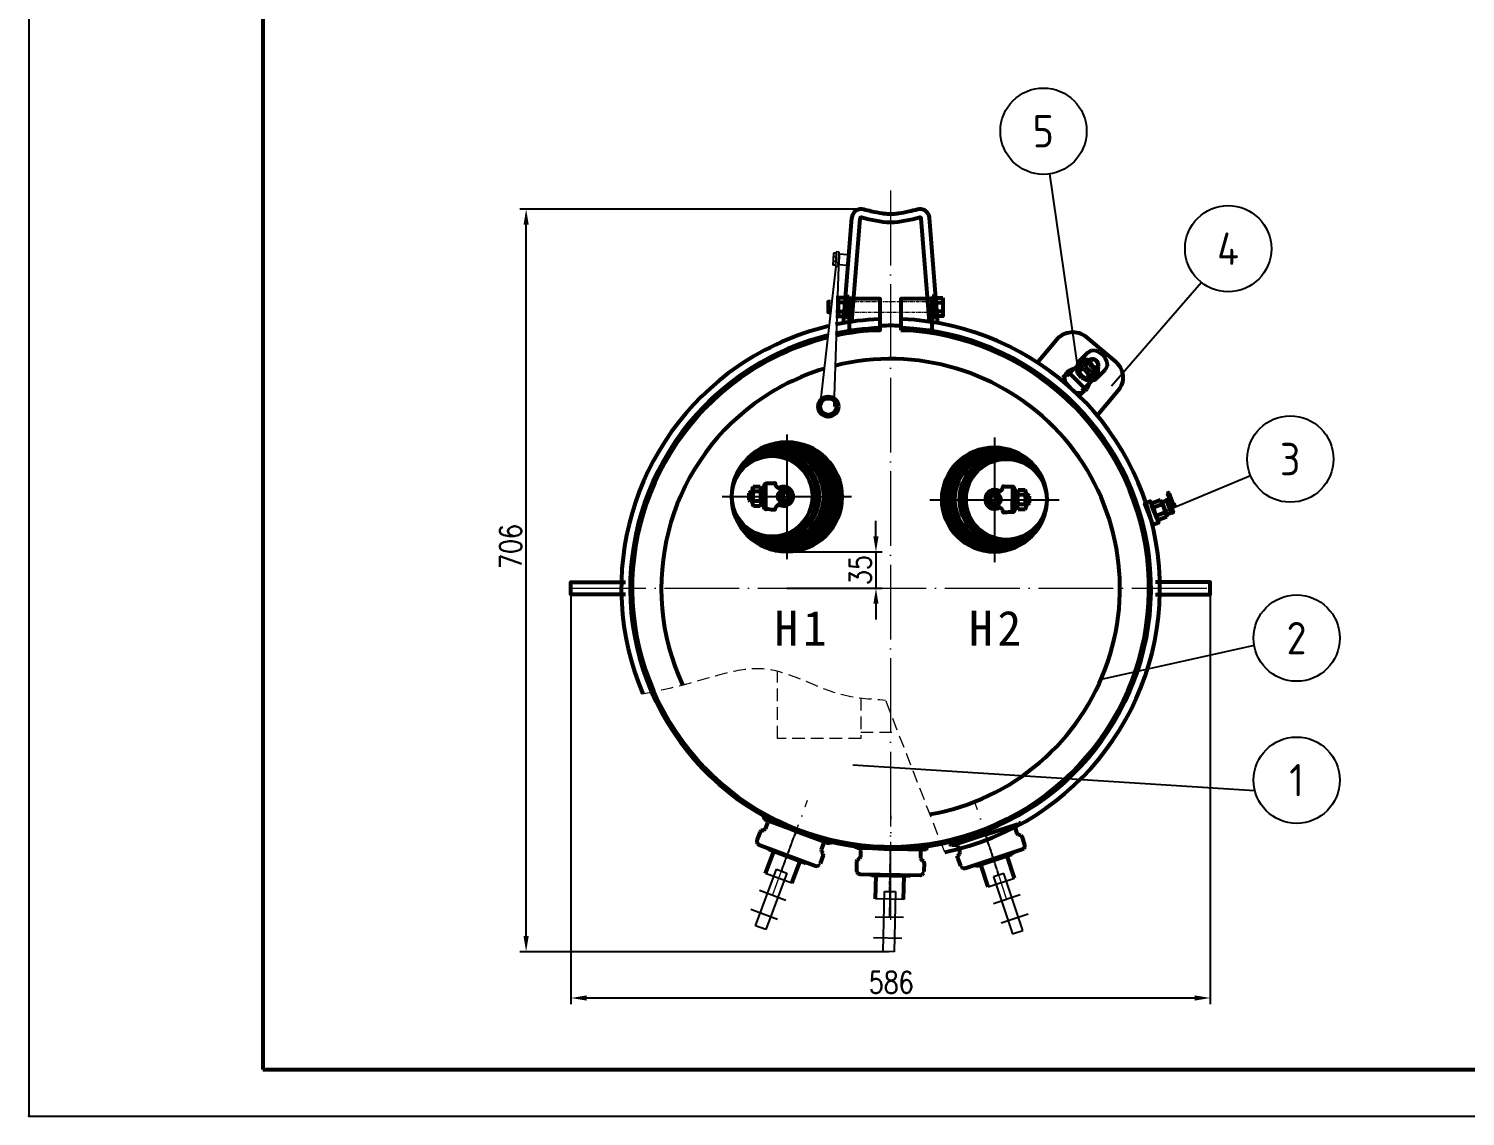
# Model space of a CAD drawing. Header units: millimetres. Extents: x 119255 to 123044, y -8474 to -5405.
# Drawn here: x 119255 to 120640, y -8474 to -7426 of the extents above; entities that cross this region are included whole.
import ezdxf
from ezdxf.enums import TextEntityAlignment as Align

# ---------------------------------------------------------------- set-up
doc = ezdxf.new("R2010")
doc.units = ezdxf.units.MM
doc.header["$LTSCALE"] = 3
for name, pattern in [('ACAD_ISO04W100', [30, 24, -3, 0, -3]), ('ACISOTGL', [3, 2, -1]), ('CENTER', [2, 1.25, -0.25, 0.25, -0.25]), ('DASHDOT', [0.55, 0.5, -0.025, 0, -0.025])]:
    doc.linetypes.add(name, pattern=pattern)
for name, color, linetype in [('2', 3, 'Continuous'), ('A', 3, 'Continuous'), ('B', 2, 'Continuous'), ('C', 1, 'DASHDOT'), ('PL', 5, 'Continuous'), ('S', 254, 'Continuous')]:
    doc.layers.add(name, color=color, linetype=linetype)
for name, color, linetype, lineweight in [('图层1', 1, 'CENTER', 13), ('标注、文本', 3, 'Continuous', 25), ('粗实线', 4, 'Continuous', 53)]:
    doc.layers.add(name, color=color, linetype=linetype, lineweight=lineweight)
doc.styles.add('ST_WIN', font='isocp2.shx', dxfattribs={"bigfont": 'hzdxfst.shx'})
doc.styles.get("Standard").update_dxf_attribs({"font": 'txt', "bigfont": 'gbcbig.shx'})
doc.styles.add('TH_GBDIM', font='romans.shx', dxfattribs={"width": 0.8, "bigfont": 'gbcbig.shx'})
doc.dimstyles.new('TH_GBDIM1', dxfattribs={"dimscale": 3, "dimtxt": 3.5, "dimasz": 2.5, "dimexe": 2, "dimexo": 0, "dimgap": 1.5, "dimtad": 1, "dimdec": 1, "dimzin": 0, "dimdsep": 46, "dimtxsty": 'TH_GBDIM', "dimcen": 2.5, "dimclrd": 3, "dimclre": 256, "dimclrt": 2, "dimadec": 0, "dimazin": 0, "dimtfac": 0.714286, "dimtdec": 1, "dimtmove": 0, "dimatfit": 3, "dimfxl": 0, "dimtzin": 0, "dimlwd": -1, "dimlwe": -1, "dimarcsym": 0})

# ---------------------------------------------------------------- blocks, each defined once
blk = doc.blocks.new('*D4')
at = {"layer": 'Defpoints', "color": 0}
for p in [(119777.7, -7965.4), (120393.7, -7971.4), (120393.7, -8360.2)]:
    blk.add_point(p, dxfattribs=at)
at = {"layer": '标注、文本'}
for p, q in [((119777.7, -7965.4), (119777.7, -8366.2)), ((120393.7, -7971.4), (120393.7, -8366.2))]:
    blk.add_line(p, q, dxfattribs=at)
at = {"layer": '标注、文本', "color": 3}
blk.add_line((119792.7, -8360.2), (120378.7, -8360.2), dxfattribs=at)
for points in [[(119792.7, -8357.7), (119792.7, -8362.7), (119777.7, -8360.2)], [(120378.7, -8357.7), (120378.7, -8362.7), (120393.7, -8360.2)]]:
    blk.add_solid(points, dxfattribs=at)
at = {"layer": '标注、文本', "color": 2, "insert": (120086.3, -8345.2), "char_height": 21, "attachment_point": 5, "style": 'TH_GBDIM'}
blk.add_mtext('586', dxfattribs=at)
blk = doc.blocks.new('*D1')
at = {"layer": 'Defpoints', "color": 0}
for p in [(119734.5, -7600.1), (120057.3, -7600.1), (120084, -8315.6)]:
    blk.add_point(p, dxfattribs=at)
at = {"layer": '标注、文本'}
for p, q in [((120057.3, -7600.1), (119728.5, -7600.1)), ((120084, -8315.6), (119728.5, -8315.6))]:
    blk.add_line(p, q, dxfattribs=at)
at = {"layer": '标注、文本', "color": 3}
blk.add_line((119734.5, -8300.6), (119734.5, -7615.1), dxfattribs=at)
for points in [[(119732, -7615.1), (119737, -7615.1), (119734.5, -7600.1)], [(119732, -8300.6), (119737, -8300.6), (119734.5, -8315.6)]]:
    blk.add_solid(points, dxfattribs=at)
at = {"layer": '标注、文本', "color": 2, "insert": (119719.5, -7925.2), "char_height": 21, "attachment_point": 5, "rotation": 90, "style": 'TH_GBDIM'}
blk.add_mtext('706', dxfattribs=at)
blk = doc.blocks.new('*D9')
at = {"layer": 'Defpoints', "color": 0}
for p in [(119985.7, -7930.4), (119985.7, -7965.4), (120071.6, -7965.4)]:
    blk.add_point(p, dxfattribs=at)
at = {"layer": '标注、文本', "color": 3}
for p, q in [((120071.6, -7915.4), (120071.6, -7900.4)), ((120071.6, -7930.4), (120071.6, -7965.4)), ((120071.6, -7980.4), (120071.6, -7995.4))]:
    blk.add_line(p, q, dxfattribs=at)
at = {"layer": '标注、文本'}
for p, q in [((119985.7, -7930.4), (120077.6, -7930.4)), ((119985.7, -7965.4), (120077.6, -7965.4))]:
    blk.add_line(p, q, dxfattribs=at)
at = {"layer": '标注、文本', "color": 3}
for points in [[(120069.1, -7915.4), (120074.1, -7915.4), (120071.6, -7930.4)], [(120069.1, -7980.4), (120074.1, -7980.4), (120071.6, -7965.4)]]:
    blk.add_solid(points, dxfattribs=at)
at = {"layer": '标注、文本', "color": 2, "insert": (120056.6, -7947.9), "char_height": 21, "attachment_point": 5, "rotation": 90, "style": 'TH_GBDIM'}
blk.add_mtext('35', dxfattribs=at)
blk = doc.blocks.new('A$Cd280488e')
for p, q in [((-7, -99), (-5.9, -41)), ((-5.9, -41), (4.6, -41.2)), ((4.6, -41.2), (3.5, -99.2)), ((12.6, -48.8), (-14.4, -48.3)), ((-14.8, -65.5), (12.5, -66)), ((-16.6, -85.5), (10.7, -86)), ((3.5, -99.2), (-7, -99))]:
    blk.add_line(p, q)
at = {"layer": 'B'}
for p, q in [((-35.4, 2.5), (-34.3, 1)), ((-34.3, 1), (-32.5, 0.6)), ((-32.5, 0.6), (-23.3, 0.4)), ((-29.6, -0.2), (-31.4, 0.6)), ((-28.9, -1.6), (-29.6, -0.2)), ((-0.3, -16.8), (-0.2, -13.1)), ((-0.2, -11), (-0.1, -7.3)), ((-0.2, -12.4), (-0.2, -11.7)), ((-0.1, -5.1), (0, -1.5)), ((-0.1, -6.6), (-0.1, -5.8)), ((-0.5, -28.8), (-0.4, -24.8)), ((-0.4, -22.6), (-0.3, -19)), ((-0.4, -24.1), (-0.4, -23.4)), ((-0.3, -18.3), (-0.3, -17.5)), ((31.7, -23.6), (32.1, -21.8)), ((-0.7, -36.2), (-0.6, -35.4)), ((-0.7, -40.5), (-0.7, -36.9)), ((-0.6, -30.3), (-0.5, -29.6)), ((-0.6, -34.7), (-0.6, -31))]:
    blk.add_line(p, q, dxfattribs=at)
at = {"layer": '标注、文本', "color": 1, "linetype": 'ACAD_ISO04W100', "lineweight": 15}
blk.add_line((-1.1, -65.2), (0.5, 31.8), dxfattribs=at)
at = {"layer": '粗实线', "ltscale": 2}
for p, q in [((0, 0), (-32.5, 0.5)), ((0, 0), (32.5, -0.6)), ((34.4, -0.3), (35.5, 1.2)), ((-32.7, -12.2), (-32.9, -20.6)), ((-32.3, -10.7), (-32.7, -12.2)), ((-30.8, -10), (-32.3, -10.7)), ((-30.8, -10), (-29.7, -9.3)), ((-29.7, -9.3), (-29, -7.9)), ((-28.9, -1.6), (-29, -7.9)), ((28.8, -2.7), (28.7, -8.9)), ((28.7, -8.9), (29.4, -10.4)), ((29.6, -1.3), (28.8, -2.7)), ((29.4, -10.4), (30.5, -11.2)), ((31.4, -0.6), (29.6, -1.3)), ((31.9, -11.9), (30.5, -11.2)), ((32.3, -13.4), (31.9, -11.9)), ((32.3, -13.4), (32.1, -21.8)), ((32.5, -0.6), (34.4, -0.3)), ((-32.9, -20.6), (-32.5, -22.4)), ((-32.5, -22.4), (-31.1, -23.9)), ((-31.1, -23.9), (-29.3, -24.3)), ((-29.3, -24.3), (28.4, -25.4)), ((-19.8, -24.5), (-19.1, -25.2)), ((-19.1, -25.2), (-18.4, -25.6)), ((17.4, -26.3), (-18.4, -25.6)), ((-14.4, -48.3), (-14, -25.7)), ((12.6, -48.8), (13, -26.2)), ((17.4, -26.3), (18.2, -25.9)), ((18.2, -25.9), (18.9, -25.2)), ((28.4, -25.4), (30.2, -25.1)), ((30.2, -25.1), (31.7, -23.6))]:
    blk.add_line(p, q, dxfattribs=at)

msp = doc.modelspace()

# ---------------------------------------------------------------- linework, layer by layer
at = {"layer": 'A'}
for p, q in [((120266.78, -7756.81), (120239.06, -7566.24)), ((120298.65, -7770.32), (120385.12, -7670.76)), ((120341.06, -7895.03), (120432.47, -7856.78))]:
    msp.add_line(p, q, dxfattribs=at)
for centre in [(120233.07, -7525.09), (120411.07, -7638.27), (120470.92, -7840.97), (120477.07, -8013.48), (120477.07, -8150.35)]:
    msp.add_circle(centre, 41.58, dxfattribs=at)
at = {"layer": 'C'}
for p, q in [((119985.72, -7817.18), (119985.72, -7937.71)), ((120185.72, -7820.12), (120185.72, -7940.65)), ((120048.03, -7877.44), (119923.4, -7877.44)), ((120123.4, -7880.38), (120248.03, -7880.38))]:
    msp.add_line(p, q, dxfattribs=at)
at = {"layer": 'PL', "color": 7, "ltscale": 0.5}
for p, q in [((120033.34, -7641.43), (120032.62, -7655.1)), ((120036.09, -7641.57), (120033.34, -7641.43)), ((120035.38, -7655.24), (120036.09, -7641.57)), ((120030.59, -7642.57), (120029.99, -7654.06)), ((120032.67, -7654.21), (120029.99, -7654.06)), ((120032.85, -7650.75), (120030.17, -7650.61)), ((120033.09, -7646.17), (120030.41, -7646.02)), ((120033.27, -7642.71), (120030.59, -7642.57)), ((120032.62, -7655.1), (120035.38, -7655.24)), ((120035.3, -7653.41), (120035.81, -7643.78)), ((120035.76, -7653.91), (120035.3, -7653.41)), ((120036.31, -7643.32), (120035.76, -7653.91)), ((120043.94, -7654.34), (120035.76, -7653.91)), ((120035.81, -7643.78), (120036.31, -7643.32)), ((120036.31, -7643.32), (120044.5, -7643.75)), ((120044.5, -7643.75), (120043.94, -7654.34)), ((120044.81, -7653.9), (120043.94, -7654.34)), ((120044.5, -7643.75), (120045.31, -7644.28)), ((120044.81, -7653.9), (120045.31, -7644.28)), ((120021.13, -7783.84), (120017.71, -7791.12)), ((120017.71, -7791.12), (120022.3, -7797.72)), ((120029.14, -7783.17), (120021.13, -7783.84)), ((120033.73, -7789.77), (120029.14, -7783.17)), ((120030.31, -7797.04), (120033.73, -7789.77)), ((120022.3, -7797.72), (120030.31, -7797.04))]:
    msp.add_line(p, q, dxfattribs=at)
for centre, radius in [((120025.71, -7790.43), 8.7), ((120025.72, -7790.44), 6.96)]:
    msp.add_circle(centre, radius, dxfattribs=at)
at = {"layer": '图层1'}
for p, q in [((120075.72, -7705.94), (120075.72, -7716.62)), ((120095.72, -7705.94), (120095.72, -7716.62))]:
    msp.add_line(p, q, dxfattribs=at)
for points in [[(120125.72, -7689.44), (120045.72, -7689.44)], [(120045.72, -7699.44), (120125.72, -7699.44)]]:
    msp.add_lwpolyline(points, dxfattribs=at)
msp.add_arc((120085.72, -7997.44), 285, 87.98921, 92.01079, dxfattribs=at)
at = {"layer": '标注、文本'}
for p, q in [((119255.17, -5794.75), (119255.17, -8474.14)), ((120017.41, -7793.06), (120033.34, -7655.14)), ((120035.38, -7655.24), (120031.06, -7790.46)), ((120436.13, -8020.73), (120288.51, -8053.29)), ((120436.81, -8160.75), (120049.41, -8135.87)), ((119255.17, -8474.14), (123044.2, -8474.14))]:
    msp.add_line(p, q, dxfattribs=at)
at = {"layer": '标注、文本', "color": 1, "linetype": 'ACAD_ISO04W100', "lineweight": 15}
for p, q in [((120085.72, -7582.35), (120085.72, -8300)), ((119777.72, -7965.44), (120393.72, -7965.44))]:
    msp.add_line(p, q, dxfattribs=at)
at = {"layer": '标注、文本'}
msp.add_point((119255.17, -8474.14), dxfattribs=at)
at = {"layer": '粗实线'}
for p, q in [((119480.7, -5839.86), (119480.7, -8429.03)), ((119480.7, -8429.03), (122999.1, -8429.03))]:
    msp.add_line(p, q, dxfattribs=at)
at = {"layer": '粗实线', "ltscale": 2}
for p, q in [((120040.24, -7709.96), (120048.28, -7608.43)), ((120040.24, -7709.96), (120048.28, -7608.43)), ((120048.36, -7708.65), (120056.25, -7609.13)), ((120123.08, -7708.65), (120115.19, -7609.13)), ((120131.2, -7709.96), (120123.16, -7608.43)), ((120275.81, -7738.31), (120279.34, -7736.19)), ((120279.34, -7736.19), (120283.34, -7736.43)), ((120283.34, -7736.43), (120286.87, -7738.08)), ((120286.87, -7738.08), (120290.16, -7740.43)), ((120268.05, -7748.43), (120255.58, -7760.89)), ((120265.7, -7752.19), (120265.23, -7752.66)), ((120265.93, -7751.96), (120265.46, -7752.43)), ((120266.17, -7748.43), (120265.7, -7750.31)), ((120265.7, -7750.31), (120265.7, -7750.78)), ((120265.7, -7752.19), (120265.94, -7751.96)), ((120266.4, -7752.43), (120265.7, -7752.19)), ((120265.94, -7751.96), (120266.4, -7751.96)), ((120267.58, -7746.55), (120266.17, -7748.43)), ((120267.58, -7747.02), (120266.17, -7750.31)), ((120266.17, -7751.72), (120267.11, -7750.78)), ((120267.58, -7750.31), (120266.4, -7751.96)), ((120267.11, -7752.19), (120266.88, -7756.19)), ((120268.52, -7748.9), (120267.11, -7752.19)), ((120267.58, -7750.31), (120267.11, -7750.78)), ((120269.23, -7745.37), (120267.58, -7746.54)), ((120270.4, -7745.6), (120267.58, -7747.02)), ((120267.82, -7750.08), (120267.58, -7750.31)), ((120268.52, -7747.95), (120268.05, -7748.43)), ((120268.52, -7748.9), (120270.64, -7746.78)), ((120269.46, -7747.95), (120268.52, -7747.95)), ((120271.34, -7744.66), (120269.23, -7745.37)), ((120269.7, -7754.31), (120271.11, -7750.08)), ((120273.7, -7745.6), (120270.4, -7745.6)), ((120270.64, -7746.78), (120273.93, -7745.37)), ((120271.34, -7747.02), (120270.64, -7746.78)), ((120271.11, -7750.08), (120271.34, -7747.96)), ((120275.81, -7745.37), (120271.34, -7744.66)), ((120271.34, -7747.96), (120271.34, -7747.02)), ((120273.93, -7745.37), (120277.93, -7745.14)), ((120273.93, -7750.07), (120278.64, -7745.37)), ((120273.93, -7750.07), (120274.64, -7748.43)), ((120273.93, -7751.96), (120273.93, -7750.07)), ((120275.81, -7754.78), (120273.93, -7751.96)), ((120274.64, -7748.43), (120277.7, -7745.37)), ((120277.7, -7745.37), (120276.99, -7747.01)), ((120276.99, -7747.01), (120276.99, -7748.9)), ((120276.99, -7748.9), (120278.64, -7751.96)), ((120279.34, -7744.66), (120277.7, -7745.37)), ((120278.64, -7745.37), (120277.93, -7746.55)), ((120277.93, -7746.55), (120277.93, -7748.43)), ((120277.93, -7748.43), (120279.58, -7751.02)), ((120278.87, -7745.6), (120278.4, -7747.02)), ((120278.4, -7747.02), (120278.4, -7748.43)), ((120278.4, -7748.43), (120279.82, -7750.78)), ((120279.81, -7744.66), (120278.64, -7745.37)), ((120278.64, -7751.96), (120281.93, -7753.84)), ((120280.28, -7745.13), (120278.87, -7745.6)), ((120281.22, -7744.66), (120279.34, -7744.66)), ((120279.58, -7751.02), (120282.4, -7752.9)), ((120282.4, -7744.9), (120279.81, -7744.66)), ((120279.82, -7750.78), (120282.4, -7752.43)), ((120281.7, -7745.13), (120280.28, -7745.13)), ((120280.75, -7756.9), (120285.46, -7752.19)), ((120284.05, -7746.55), (120281.22, -7744.66)), ((120284.05, -7746.55), (120281.7, -7745.13)), ((120284.28, -7746.31), (120282.4, -7744.9)), ((120283.81, -7752.43), (120284.99, -7751.72)), ((120285.7, -7749.13), (120284.05, -7746.55)), ((120286.16, -7749.6), (120284.05, -7746.55)), ((120284.05, -7752.66), (120285.46, -7752.19)), ((120285.93, -7748.43), (120284.28, -7746.31)), ((120284.99, -7751.72), (120285.7, -7750.54)), ((120285.46, -7752.19), (120286.17, -7751.02)), ((120285.46, -7753.13), (120286.16, -7751.48)), ((120285.7, -7750.54), (120285.7, -7749.13)), ((120286.17, -7751.02), (120285.93, -7748.43)), ((120286.16, -7751.48), (120286.16, -7749.6)), ((120290.16, -7740.43), (120292.52, -7743.72)), ((120294.4, -7751.25), (120292.51, -7755.01)), ((120292.52, -7743.72), (120294.17, -7747.25)), ((120294.17, -7747.25), (120294.4, -7751.25)), ((120251.58, -7762.54), (120254.88, -7759.25)), ((120251.58, -7762.54), (120254.88, -7759.25)), ((120253.7, -7765.6), (120251.58, -7762.54)), ((120254.88, -7759.25), (120253.7, -7761.84)), ((120253.93, -7766.78), (120253.7, -7761.84)), ((120254.64, -7759.48), (120254.41, -7759.25)), ((120254.88, -7759.25), (120255.58, -7757.6)), ((120255.58, -7757.6), (120254.88, -7759.25)), ((120255.11, -7760.89), (120254.88, -7759.25)), ((120255.35, -7761.13), (120255.11, -7760.89)), ((120255.58, -7757.6), (120255.82, -7757.37)), ((120257.23, -7755.95), (120255.82, -7757.37)), ((120256.52, -7756.66), (120274.17, -7774.3)), ((120257.23, -7755.95), (120262.17, -7753.84)), ((120262.17, -7753.84), (120262.87, -7753.6)), ((120262.87, -7753.6), (120262.64, -7753.37)), ((120265.23, -7752.66), (120265.46, -7752.43)), ((120265.7, -7753.13), (120265.23, -7752.66)), ((120265.46, -7755.25), (120265.7, -7753.13)), ((120265.93, -7757.6), (120265.46, -7755.25)), ((120266.4, -7752.43), (120265.7, -7753.13)), ((120266.17, -7757.37), (120265.7, -7757.84)), ((120266.4, -7757.6), (120265.7, -7758.31)), ((120265.7, -7758.31), (120265.7, -7757.84)), ((120266.17, -7758.31), (120265.7, -7758.31)), ((120266.4, -7752.43), (120266.17, -7755.02)), ((120266.17, -7755.02), (120266.64, -7757.37)), ((120266.17, -7757.37), (120266.64, -7757.36)), ((120266.4, -7757.6), (120266.17, -7757.37)), ((120266.88, -7757.6), (120266.17, -7758.31)), ((120269.7, -7762.78), (120266.17, -7758.31)), ((120266.88, -7757.6), (120266.4, -7757.6)), ((120266.87, -7757.6), (120270.4, -7762.07)), ((120266.88, -7756.19), (120267.58, -7756.42)), ((120266.88, -7756.19), (120267.81, -7758.07)), ((120267.58, -7756.42), (120269.7, -7754.31)), ((120267.58, -7756.42), (120267.81, -7758.07)), ((120267.81, -7758.07), (120269.93, -7760.66)), ((120271.11, -7754.31), (120269.7, -7754.31)), ((120270.4, -7762.07), (120269.7, -7762.78)), ((120269.7, -7763.25), (120269.7, -7762.78)), ((120270.17, -7762.78), (120269.7, -7763.25)), ((120269.93, -7763.48), (120269.7, -7763.25)), ((120269.93, -7760.66), (120272.52, -7762.78)), ((120270.64, -7762.78), (120269.93, -7763.48)), ((120269.93, -7775.25), (120282.4, -7762.78)), ((120270.17, -7762.78), (120270.4, -7762.07)), ((120270.64, -7762.78), (120270.17, -7762.78)), ((120272.76, -7764.42), (120270.4, -7763.01)), ((120270.87, -7762.54), (120270.64, -7762.78)), ((120270.87, -7762.54), (120273.23, -7763.95)), ((120272.05, -7754.78), (120271.11, -7754.31)), ((120274.17, -7756.43), (120272.05, -7754.78)), ((120274.4, -7763.25), (120272.52, -7762.78)), ((120272.52, -7762.78), (120274.64, -7763.95)), ((120275.34, -7765.13), (120272.76, -7764.42)), ((120273.23, -7763.95), (120275.81, -7764.66)), ((120275.81, -7758.54), (120274.17, -7756.43)), ((120274.4, -7763.25), (120276.52, -7761.13)), ((120274.64, -7763.95), (120274.4, -7763.25)), ((120274.64, -7763.95), (120278.4, -7763.48)), ((120275.81, -7764.66), (120275.34, -7765.13)), ((120275.34, -7765.6), (120275.35, -7765.13)), ((120275.81, -7765.13), (120275.34, -7765.6)), ((120275.81, -7765.6), (120275.34, -7765.6)), ((120278.87, -7756.9), (120275.81, -7754.78)), ((120276.52, -7759.72), (120275.81, -7758.54)), ((120275.81, -7765.13), (120275.81, -7764.66)), ((120276.29, -7765.13), (120275.81, -7765.13)), ((120276.29, -7765.13), (120275.81, -7765.6)), ((120276.29, -7765.13), (120276.05, -7764.89)), ((120276.28, -7764.66), (120278.4, -7764.42)), ((120276.28, -7764.66), (120276.29, -7765.13)), ((120279.81, -7763.95), (120276.29, -7765.13)), ((120280.52, -7759.48), (120276.52, -7761.13)), ((120276.52, -7761.13), (120276.52, -7759.72)), ((120278.4, -7763.48), (120281.93, -7762.31)), ((120278.4, -7764.42), (120280.28, -7763.48)), ((120280.75, -7756.9), (120278.87, -7756.9)), ((120280.28, -7763.48), (120279.81, -7763.95)), ((120280.28, -7764.42), (120279.81, -7763.95)), ((120280.05, -7765.13), (120280.28, -7764.89)), ((120280.76, -7763.95), (120280.28, -7763.48)), ((120280.99, -7763.72), (120280.28, -7764.42)), ((120280.28, -7764.89), (120282.4, -7764.66)), ((120282.87, -7759.49), (120280.52, -7759.48)), ((120280.75, -7763.01), (120280.52, -7762.78)), ((120280.52, -7764.66), (120283.58, -7763.01)), ((120282.4, -7756.19), (120280.75, -7756.9)), ((120280.75, -7763.01), (120280.99, -7763.72)), ((120281.93, -7753.84), (120283.81, -7753.84)), ((120281.93, -7762.31), (120284.05, -7760.19)), ((120282.4, -7752.43), (120283.81, -7752.43)), ((120282.4, -7752.9), (120284.05, -7752.66)), ((120282.4, -7756.19), (120285.46, -7753.13)), ((120282.4, -7762.78), (120282.87, -7762.31)), ((120282.4, -7764.66), (120284.28, -7763.25)), ((120283.81, -7759.48), (120282.87, -7759.49)), ((120282.87, -7762.31), (120282.87, -7761.36)), ((120283.58, -7763.01), (120285.23, -7760.43)), ((120283.81, -7753.84), (120285.46, -7753.13)), ((120284.05, -7760.19), (120283.81, -7759.48)), ((120285.22, -7756.66), (120284.05, -7760.19)), ((120284.28, -7763.25), (120285.46, -7761.6)), ((120285.69, -7752.9), (120285.22, -7756.66)), ((120285.23, -7760.43), (120285.23, -7757.13)), ((120285.93, -7759.25), (120285.46, -7755.02)), ((120285.46, -7761.6), (120285.93, -7759.25)), ((120258.64, -7771.95), (120253.93, -7766.78)), ((120264.05, -7776.89), (120258.64, -7771.95)), ((120264.05, -7776.89), (120268.99, -7777.13)), ((120264.52, -7776.89), (120264.05, -7776.89)), ((120268.28, -7779.24), (120265.23, -7777.13)), ((120268.28, -7779.24), (120271.58, -7775.95)), ((120268.28, -7779.24), (120271.58, -7775.95)), ((120268.99, -7777.13), (120271.58, -7775.95)), ((120269.94, -7775.72), (120269.46, -7775.25)), ((120271.34, -7775.72), (120269.94, -7775.72)), ((120271.34, -7776.19), (120271.11, -7775.95)), ((120272.99, -7775.01), (120271.34, -7775.72)), ((120271.58, -7775.95), (120272.99, -7775.01)), ((120273.46, -7775.01), (120272.99, -7775.01)), ((120273.46, -7775.01), (120274.87, -7773.6)), ((120276.99, -7768.66), (120274.87, -7773.6)), ((120277.23, -7767.95), (120276.99, -7767.72)), ((120276.99, -7768.66), (120277.23, -7767.95)), ((119949.42, -7873.7), (119951.12, -7872.25)), ((119949.42, -7880.11), (119949.42, -7873.7)), ((119952.57, -7872), (119951.12, -7872.25)), ((119951.12, -7872.25), (119951.12, -7881.69)), ((119952.57, -7869.58), (119953.4, -7867.9)), ((119952.57, -7883.38), (119952.57, -7869.58)), ((119952.57, -7881.93), (119952.57, -7872)), ((119960.07, -7867.65), (119953.42, -7867.77)), ((119960.07, -7872.25), (119953.54, -7872.25)), ((119961.04, -7869.34), (119963.71, -7868.86)), ((119961.04, -7885.08), (119961.04, -7869.34)), ((119963.71, -7875.39), (119961.04, -7876.85)), ((119961.04, -7876.85), (119961.04, -7878.54)), ((119961.04, -7878.54), (119963.61, -7876.89)), ((119963.71, -7868.86), (119963.71, -7875.39)), ((119965.6, -7889.21), (119965.4, -7864.98)), ((119989.12, -7871.28), (119986.22, -7873.19)), ((119990.09, -7872.97), (119987.2, -7874.66)), ((119990.82, -7875.15), (119987.67, -7876.99)), ((119990.82, -7879.07), (119987.67, -7876.99)), ((120178.76, -7875.91), (120181.66, -7877.6)), ((120179.73, -7874.22), (120182.64, -7876.13)), ((120203.26, -7892.14), (120203.46, -7867.92)), ((120207.82, -7872.28), (120205.15, -7871.79)), ((120205.15, -7871.79), (120205.15, -7878.33)), ((120207.82, -7888.01), (120207.82, -7872.28)), ((120208.78, -7870.58), (120215.44, -7870.7)), ((120208.78, -7875.18), (120215.32, -7875.18)), ((120216.29, -7872.52), (120215.46, -7870.84)), ((120216.29, -7886.32), (120216.29, -7872.52)), ((120216.29, -7884.87), (120216.29, -7874.94)), ((120216.29, -7874.94), (120217.74, -7875.18)), ((120219.44, -7876.64), (120217.74, -7875.18)), ((120217.74, -7875.18), (120217.74, -7884.63)), ((120219.44, -7883.05), (120219.44, -7876.64)), ((119950.39, -7881.93), (119949.42, -7880.11)), ((119952.57, -7881.93), (119950.39, -7881.93)), ((119951.12, -7881.69), (119952.57, -7881.93)), ((119960.07, -7881.45), (119953.54, -7881.45)), ((119960.07, -7886.29), (119953.54, -7886.29)), ((119963.71, -7884.84), (119961.04, -7885.08)), ((119990.09, -7880.72), (119987.15, -7879.14)), ((120178.04, -7878.09), (120181.19, -7879.93)), ((120178.04, -7882.01), (120181.19, -7879.93)), ((120178.76, -7883.66), (120181.7, -7882.07)), ((120205.15, -7878.33), (120207.82, -7879.78)), ((120205.15, -7887.77), (120207.82, -7888.01)), ((120207.82, -7881.48), (120205.25, -7879.83)), ((120207.82, -7879.78), (120207.82, -7881.48)), ((120208.78, -7884.38), (120215.32, -7884.38)), ((120208.78, -7889.22), (120215.32, -7889.22)), ((120217.74, -7884.63), (120216.29, -7884.87)), ((120216.29, -7884.87), (120218.47, -7884.87)), ((120218.47, -7884.87), (120219.44, -7883.05)), ((120345.77, -7880.61), (120337.48, -7883.76)), ((120342.17, -7897.95), (120337.63, -7885.98)), ((120347.28, -7884.6), (120338.99, -7887.75)), ((120347.13, -7882.38), (120351.84, -7880.59)), ((120347.13, -7882.38), (120351.66, -7894.35)), ((120356.38, -7892.56), (120351.84, -7880.59)), ((120358.54, -7883.56), (120357.69, -7883.88)), ((120350.31, -7892.58), (120342.02, -7895.72)), ((120351.82, -7896.57), (120343.53, -7899.71)), ((120351.66, -7894.35), (120356.38, -7892.56))]:
    msp.add_line(p, q, dxfattribs=at)
at = {"layer": '粗实线', "color": 8, "linetype": 'ACISOTGL', "lineweight": 0, "ltscale": 2}
for p, q in [((119976.89, -8110.14), (119976.89, -8045.26)), ((120057, -8071.11), (120057, -8110.14)), ((120137.85, -8219.65), (120080.9, -8073.13)), ((120057, -8110.14), (119976.89, -8110.14)), ((120057, -8104.09), (120092.94, -8104.09))]:
    msp.add_line(p, q, dxfattribs=at)
at = {"layer": '粗实线', "ltscale": 2}
for points in [[(120027.91, -7689.44), (120025.72, -7689.44), (120025.72, -7699.44), (120026.9, -7699.44)], [(120032.96, -7703.33), (120035.32, -7703.33), (120035.32, -7685.56), (120033.35, -7685.56)], [(120033.06, -7698.89), (120035.32, -7698.89), (120035.32, -7690), (120033.25, -7690)], [(120357.01, -7885.48), (120352.75, -7874.25)], [(120353.88, -7873.82), (120358.14, -7885.05)], [(120358.54, -7883.56), (120359.42, -7885.9), (120355.96, -7887.21), (120355.07, -7884.88), (120356.57, -7884.31)], [(119830.28, -7971.44), (119777.72, -7971.44), (119777.72, -7959.44), (119830.28, -7959.44)], [(120341.16, -7971.44), (120393.72, -7971.44), (120393.72, -7959.44), (120341.16, -7959.44)]]:
    msp.add_lwpolyline(points, dxfattribs=at)
for points in [[(120035.32, -7685.56), (120035.32, -7703.33), (120043.72, -7703.33), (120043.72, -7685.56)], [(120035.32, -7690), (120035.32, -7698.89), (120043.72, -7698.89), (120043.72, -7690)], [(120045.72, -7684.44), (120045.72, -7704.44), (120043.72, -7704.44), (120043.72, -7684.44)], [(120045.72, -7716.66), (120075.72, -7716.66), (120075.72, -7686.62), (120045.72, -7686.62)], [(120095.72, -7716.66), (120125.72, -7716.66), (120125.72, -7686.62), (120095.72, -7686.62)], [(120125.72, -7684.44), (120125.72, -7704.44), (120127.72, -7704.44), (120127.72, -7684.44)], [(120136.12, -7685.56), (120136.12, -7703.33), (120127.72, -7703.33), (120127.72, -7685.56)], [(120136.12, -7690), (120136.12, -7698.89), (120127.72, -7698.89), (120127.72, -7690)], [(120338.6, -7904.22), (120330.81, -7883.65), (120336, -7881.68), (120343.8, -7902.25)], [(120356.54, -7892.99), (120351.68, -7880.17), (120353.08, -7879.63), (120357.94, -7892.46)]]:
    msp.add_lwpolyline(points, close=True, dxfattribs=at)
msp.add_lwpolyline([(120227.21, -7747.91), (120245.86, -7725.68, -0.4142136), (120274.04, -7723.22), (120302.38, -7747, -0.4142136), (120304.85, -7775.18), (120284.83, -7799.03)], format="xyb", dxfattribs=at)
for centre, radius in [((120025.71, -7790.43), 9.75), ((119985.72, -7877.44), 53), ((119984.22, -7877.09), 51.5), ((119983.14, -7877.09), 50.42), ((119982.72, -7877.09), 50), ((119981.5, -7877.07), 48.78), ((119980.05, -7877.09), 47.33), ((119978.35, -7876.86), 45.63), ((119976.9, -7876.85), 44.18), ((119974.72, -7876.85), 42), ((120185.72, -7880.03), 50.42), ((120187.36, -7880.01), 48.78), ((120188.81, -7880.02), 47.33), ((120190.5, -7879.79), 45.63), ((119973.51, -7876.85), 40.79), ((119971.57, -7876.85), 38.86), ((120191.96, -7879.78), 44.18), ((120194.14, -7879.78), 42), ((120195.35, -7879.78), 40.79), ((120197.28, -7879.78), 38.86), ((119982.35, -7876.85), 5.33), ((119982.66, -7876.85), 4.29), ((120186.51, -7879.78), 5.33), ((120186.2, -7879.78), 4.29)]:
    msp.add_circle(centre, radius, dxfattribs=at)
for centre, radius, start, end in [((120057.25, -7609.15), 9, 71.09977, 175.45082), ((120057.25, -7609.15), 9, 71.09977, 175.45082), ((120057.25, -7609.21), 1, 64.91291, 175.48808), ((120114.19, -7609.15), 9, 4.54918, 108.90023), ((120114.19, -7609.21), 1, 4.51192, 115.08709), ((120085.72, -7965.44), 259.5, 92.37317, 101.77061), ((120085.72, -7965.44), 259.5, 281.58888, 87.62683), ((120085.72, -7965.44), 251, 125.30471, 87.5402), ((120085.72, -7965.44), 249, 125.47787, 87.51889), ((120085.72, -7965.44), 259.5, 103.41312, 124.52141), ((120085.72, -7965.44), 251, 104.09036, 125.30471), ((120085.72, -7965.44), 249, 104.25687, 125.47787), ((120085.72, -7965.44), 249, 92.48111, 102.33002), ((120085.72, -7965.44), 251, 92.4598, 102.21976), ((120085.72, -7947.44), 235, 87.98921, 92.01079), ((120085.72, -7965.44), 259.5, 124.52141, 203.07182), ((120085.72, -7965.44), 221, 279.88726, 104.09053), ((120085.72, -7965.44), 221, 106.92955, 126.41276), ((120085.72, -7965.44), 221, 126.41276, 204.93032), ((119967.7, -7876.85), 14.89, 162.00748, 197.99252), ((119957.53, -7869.95), 4.61, 150.04727, 209.9527), ((119956.81, -7869.95), 4, 324.86423, 35.13577), ((119949.63, -7876.85), 11.41, 336.22907, 23.77093), ((119982.66, -7876.85), 9.16, 237.78524, 122.50475), ((119982.66, -7876.85), 8.46, 239.70829, 120.35182), ((119973.4, -7876.93), 6.53, 336.00423, 24.8977), ((119982.86, -7876.77), 7.2, 29.59133, 116.20321), ((119972, -7877.01), 10.34, 336.51293, 23.93235), ((120186.2, -7879.78), 9.16, 57.49525, 302.21476), ((120186.2, -7879.78), 8.46, 59.64818, 300.29171), ((120185.99, -7879.71), 7.2, 63.79679, 150.40867), ((120196.85, -7879.94), 10.34, 156.06765, 203.48707), ((120219.23, -7879.78), 11.41, 156.22907, 203.77093), ((120212.05, -7872.88), 4, 144.86423, 215.13577), ((120211.33, -7872.88), 4.61, 330.0473, 29.95273), ((120201.16, -7879.78), 14.89, 342.00748, 17.99252), ((120353.32, -7874.04), 0.603, 20.75546, 200.75546), ((119956.05, -7883.87), 3.49, 136.07755, 226.71416), ((119957.53, -7883.87), 3.51, 316.40311, 43.59689), ((119983.02, -7878.39), 6.45, 237.2512, 341.14475), ((120185.84, -7881.33), 6.45, 198.85525, 302.7488), ((120195.46, -7879.87), 6.53, 155.1023, 203.99577), ((120211.33, -7886.8), 3.51, 136.40311, 223.59689), ((120212.81, -7886.8), 3.49, 313.28584, 43.92245), ((120341.24, -7884.61), 3.85, 167.15238, 234.35853), ((120353.41, -7886.84), 14.45, 183.58484, 217.92608), ((120343.53, -7883.75), 3.85, 347.15238, 54.35853), ((120335.89, -7893.48), 14.45, 3.58484, 37.92608), ((120357.57, -7885.27), 0.603, 200.75546, 20.75546), ((120345.77, -7896.58), 3.85, 167.15238, 234.35853), ((120348.06, -7895.71), 3.85, 347.15238, 54.35853)]:
    msp.add_arc(centre, radius, start, end, dxfattribs=at)
for points in [[(120113.77, -7608.31), (120085.72, -7613.03), (120057.67, -7608.31)], [(119980.17, -7882.17), (119980.17, -7883.14), (119979.68, -7883.63), (119978.47, -7884.11), (119977.26, -7885.08), (119976.05, -7886.29), (119975.08, -7887.74), (119974.6, -7888.95), (119974.36, -7889.68), (119973.97, -7889.68), (119972.73, -7889.6), (119965.92, -7889.16), (119965.16, -7889.19), (119964.31, -7888.59), (119963.71, -7887.98), (119963.71, -7887.5), (119963.71, -7885.66), (119963.71, -7868.86), (119963.71, -7867.81), (119963.71, -7867.04), (119963.71, -7866.68), (119963.95, -7865.95), (119964.19, -7865.71), (119964.67, -7865.23), (119965.07, -7864.68), (119965.9, -7864.52), (119970.26, -7864.52), (119973.75, -7864.26), (119974.6, -7864.26), (119974.72, -7864.74), (119975.33, -7866.44), (119976.29, -7868.13), (119977.14, -7868.74), (119978.84, -7869.83), (119979.68, -7870.31), (119980.17, -7870.79), (119980.17, -7871.04), (119980.17, -7871.76), (119979.68, -7872.25), (119978.96, -7873.21), (119978.23, -7873.94), (119977.5, -7876.36), (119977.5, -7878.3), (119978.11, -7880.24), (119979.44, -7881.2), (119980.17, -7882.17)], [(120188.69, -7885.11), (120188.69, -7886.08), (120189.17, -7886.56), (120190.38, -7887.05), (120191.59, -7888.01), (120192.81, -7889.22), (120193.77, -7890.68), (120194.26, -7891.89), (120194.5, -7892.61), (120194.88, -7892.61), (120196.13, -7892.53), (120202.93, -7892.09), (120203.7, -7892.13), (120204.55, -7891.52), (120205.15, -7890.92), (120205.15, -7890.44), (120205.15, -7888.59), (120205.15, -7871.79), (120205.15, -7870.75), (120205.15, -7869.98), (120205.15, -7869.62), (120204.91, -7868.89), (120204.67, -7868.65), (120204.18, -7868.16), (120203.79, -7867.62), (120202.96, -7867.46), (120198.6, -7867.46), (120195.11, -7867.19), (120194.26, -7867.19), (120194.14, -7867.68), (120193.53, -7869.37), (120192.56, -7871.07), (120191.72, -7871.67), (120190.02, -7872.76), (120189.17, -7873.25), (120188.69, -7873.73), (120188.69, -7873.97), (120188.69, -7874.7), (120189.17, -7875.18), (120189.9, -7876.15), (120190.63, -7876.88), (120191.35, -7879.3), (120191.35, -7881.24), (120190.75, -7883.17), (120189.42, -7884.14), (120188.69, -7885.11)]]:
    msp.add_spline(points, degree=3, dxfattribs=at)
msp.add_open_spline([(120111.81, -7600.55), (120108.97, -7601.27), (120106.19, -7601.97), (120099.99, -7603.39), (120096.6, -7604.06), (120092.01, -7604.67), (120090.71, -7604.81), (120088.5, -7604.96), (120087.59, -7605.01), (120085.96, -7605.04), (120085.25, -7605.04), (120083.8, -7605), (120083.08, -7604.97), (120080.87, -7604.82), (120079.38, -7604.67), (120074.4, -7603.99), (120070.81, -7603.26), (120064.66, -7601.82), (120062.17, -7601.19), (120059.63, -7600.55)], degree=3, knots=[0, 0, 0, 0, 8.6289129, 8.6289129, 19.6760002, 19.6760002, 24.1076651, 24.1076651, 27.305856, 27.305856, 29.8533288, 29.8533288, 32.4008016, 32.4008016, 37.4957473, 37.4957473, 49.1694807, 49.1694807, 56.8905328, 56.8905328, 56.8905328, 56.8905328], dxfattribs=at)
for points in [[(120267.58, -7746.54), (120267.58, -7746.54), (120275.81, -7738.31), (120275.81, -7738.31)], [(120275.81, -7738.31), (120275.81, -7738.31), (120267.58, -7746.54), (120267.58, -7746.54)], [(120284.28, -7763.25), (120284.28, -7763.25), (120292.52, -7755.01), (120292.52, -7755.01)], [(120292.52, -7755.01), (120292.52, -7755.01), (120284.28, -7763.25), (120284.28, -7763.25)]]:
    msp.add_open_spline(points, degree=3, dxfattribs=at)
at = {"layer": '粗实线', "color": 8, "linetype": 'ACISOTGL', "lineweight": 0, "ltscale": 2}
msp.add_spline([(119846.98, -8067.14), (119895.39, -8055.94), (119964.62, -8043.04), (120036.57, -8067.25), (120080.9, -8073.13)], degree=3, dxfattribs=at)

# ---------------------------------------------------------------- block references
at = {"rotation": 340.7726853788354}
msp.add_blockref('A$Cd280488e', (119994.8, -8199.4), dxfattribs=at)
at = {"xscale": -1, "rotation": 17.16056931337671}
msp.add_blockref('A$Cd280488e', (120177.24, -8202.69), dxfattribs=at)
msp.add_blockref('A$Cd280488e', (120085.72, -8216.44))

# ---------------------------------------------------------------- texts
at = {"layer": '2', "linetype": 'Continuous', "char_height": 33.6, "width": 106.4485, "attachment_point": 1, "line_spacing_factor": 2}
for s, insert in [('{\\fFangSong|b1|i0|c134|p49;\\T1.2;H1}', (119973.84, -7987.1)), ('{\\fFangSong|b1|i0|c134|p49;\\T1.2;H2}', (120161.27, -7987.1))]:
    msp.add_mtext(s, dxfattribs=dict(at, insert=insert))
at = {"layer": 'S', "color": 7, "style": 'ST_WIN'}
for s, p in [('5', (120232.9, -7525.09)), ('4', (120410.9, -7638.27)), ('3', (120470.76, -7840.97)), ('2', (120476.91, -8013.48)), ('1', (120476.91, -8150.35))]:
    msp.add_text(s, height=31.18, dxfattribs=at).set_placement(p, align=Align.MIDDLE)

# ---------------------------------------------------------------- dimensions: what is measured, and where the dimension line sits
at = {"layer": '标注、文本'}
for base, p1, p2, text, picture, middle in [((119734.54, -7600.15), (120083.95, -8315.56), (120057.25, -7600.15), '706', '*D1', (119734.54, -7925.17)), ((120071.62, -7965.44), (119985.72, -7930.44), (119985.72, -7965.44), '35', '*D9', (120071.62, -7947.94))]:
    dim = msp.add_linear_dim(base=base, p1=p1, p2=p2, angle=90, text=text, dimstyle='TH_GBDIM1', override={"dimtxt": 7, "dimasz": 5}, dxfattribs=at)
    dim.commit()
    dim.dimension.update_dxf_attribs({"geometry": picture, "text_midpoint": middle, "dimtype": 160})
dim = msp.add_linear_dim(base=(120393.72, -8360.23), p1=(119777.72, -7965.44), p2=(120393.72, -7971.44), text='586', dimstyle='TH_GBDIM1', override={"dimtxt": 7, "dimasz": 5}, dxfattribs=at)
dim.commit()
dim.dimension.update_dxf_attribs({"geometry": '*D4', "text_midpoint": (120086.28, -8360.23), "dimtype": 160})

doc.saveas('drawing.dxf')
